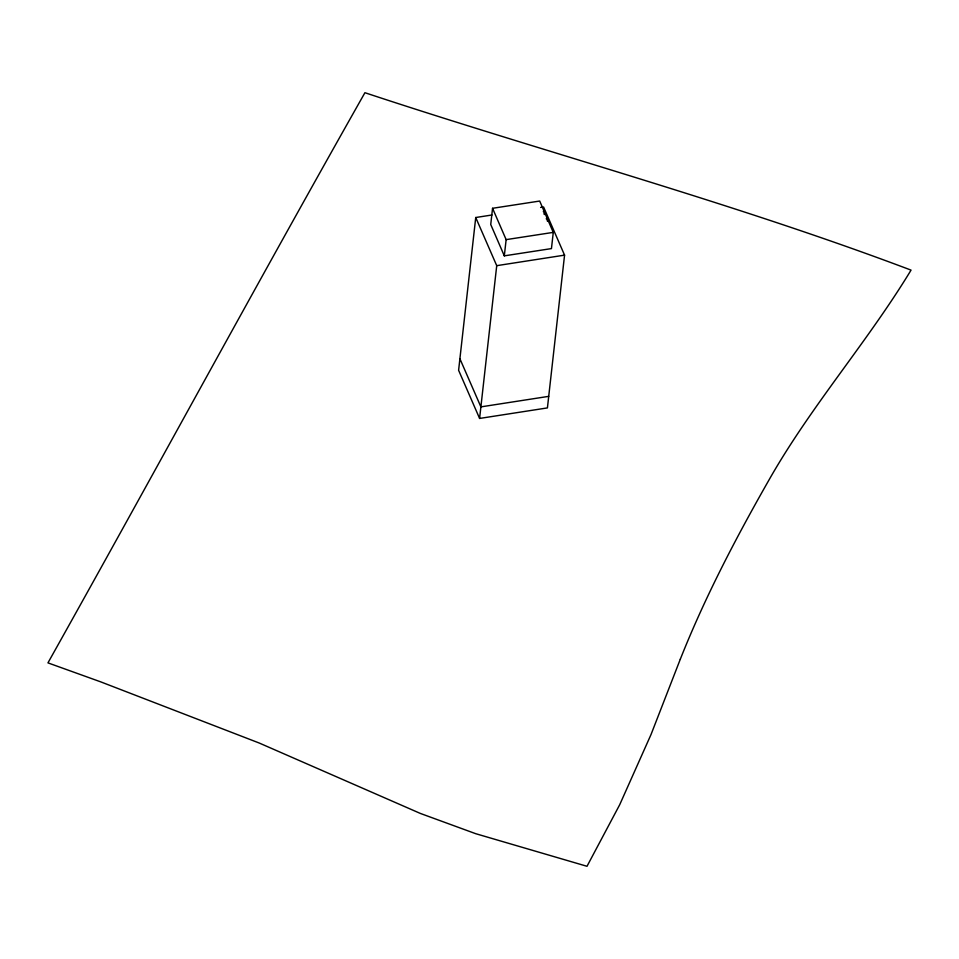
<?xml version="1.0" encoding="UTF-8"?>
<svg xmlns="http://www.w3.org/2000/svg" width="959" height="959" viewBox="0 0 959 959"><rect width="100%" height="100%" fill="white"/><g stroke="black" fill="none" stroke-linecap="round" stroke-linejoin="round"><path stroke-width="1.44" d="M491.955 214.996L475.736 217.513L458.606 370.282L479.596 418.436L547.421 407.911L564.563 255.142L543.573 206.988L540.624 207.444M492.554 208.295L490.732 224.514L504.314 255.849L551.449 248.597L553.271 232.378L539.689 201.042L492.554 208.295L506.136 239.63L504.314 255.849M479.596 418.436L496.726 265.667L475.736 217.513M496.726 265.667L564.563 255.142M548.716 396.355L480.891 406.88L459.9 358.738M506.136 239.63L553.271 232.378M547.181 220.354L547.445 221.217M544.221 213.15L544.58 214.504M544.256 213.845L544.4 214.456M546.366 218.376L546.45 219.143M543.405 211.184L543.489 211.951M680.303 659.217L651.041 734.486L619.706 804.721L587.004 866.289L475.724 833.695L420.33 813.424L259.242 743.033L100.719 681.861L47.95 662.873C154.255 473.183 257.791 281.934 364.923 92.711C546.642 152.877 731.837 202.409 911.05 270.114C867.775 341.452 812.369 404.53 770.76 476.875C737.039 535.829 705.38 596.019 680.303 659.217"/></g></svg>
